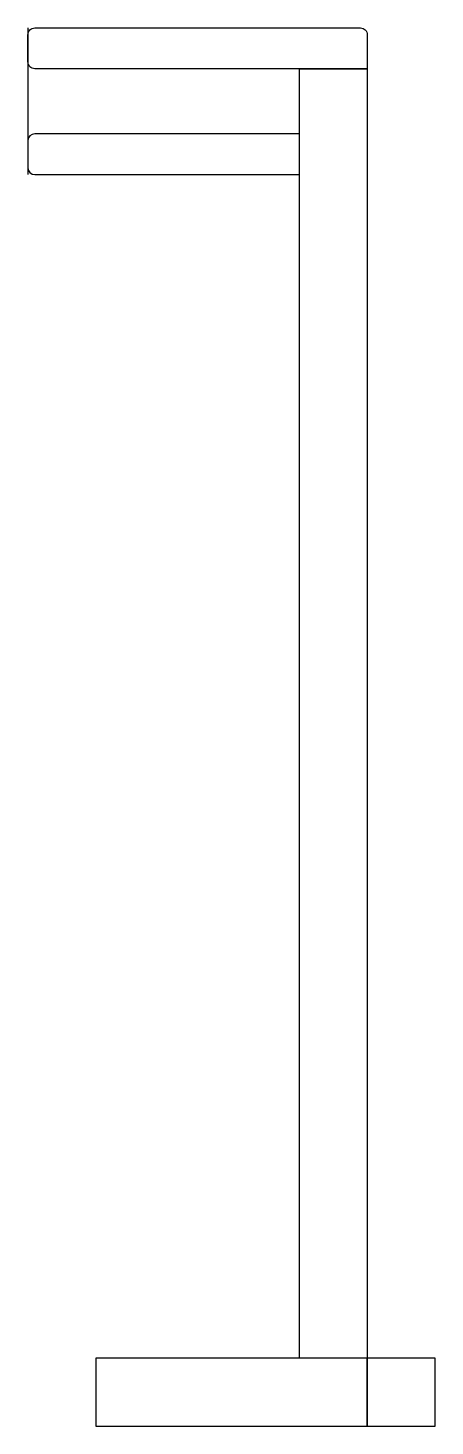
# Model space of a CAD drawing. Header units: millimetres. Extents: x -25 to 5, y -5 to 98.
import ezdxf

# ---------------------------------------------------------------- set-up
doc = ezdxf.new("R2010")
doc.units = ezdxf.units.MM
doc.layers.get('0').update_dxf_attribs({"linetype": 'CONTINUOUS'})

msp = doc.modelspace()

# ---------------------------------------------------------------- linework, layer by layer
for p, q in [((-25, 98), (-25, 87.7)), ((-25, 89.7), (-25, 87.2)), ((-5, 90.2), (-24.5, 90.2)), ((-5, 87.2), (-5, 90.2)), ((-24.5, 87.2), (-5, 87.2))]:
    msp.add_line(p, q)
msp.add_lwpolyline([(0, 95), (-24.5, 95, -0.414214), (-25, 95.5), (-25, 97.5, -0.414214), (-24.5, 98), (-0.5, 98, -0.414214), (0, 97.5)], format="xyb", close=True)
for points in [[(0, 0), (-5, 0), (-5, 95), (0, 95)], [(0, 0), (-20, 0), (-20, -5), (0, -5)], [(0, -5), (5, -5), (5, 0), (0, 0)]]:
    msp.add_lwpolyline(points, close=True)
for centre, start, end in [((-24.5, 89.7), 90, 180), ((-24.5, 87.7), 180, 270)]:
    msp.add_arc(centre, 0.5, start, end)

doc.saveas('drawing.dxf')
